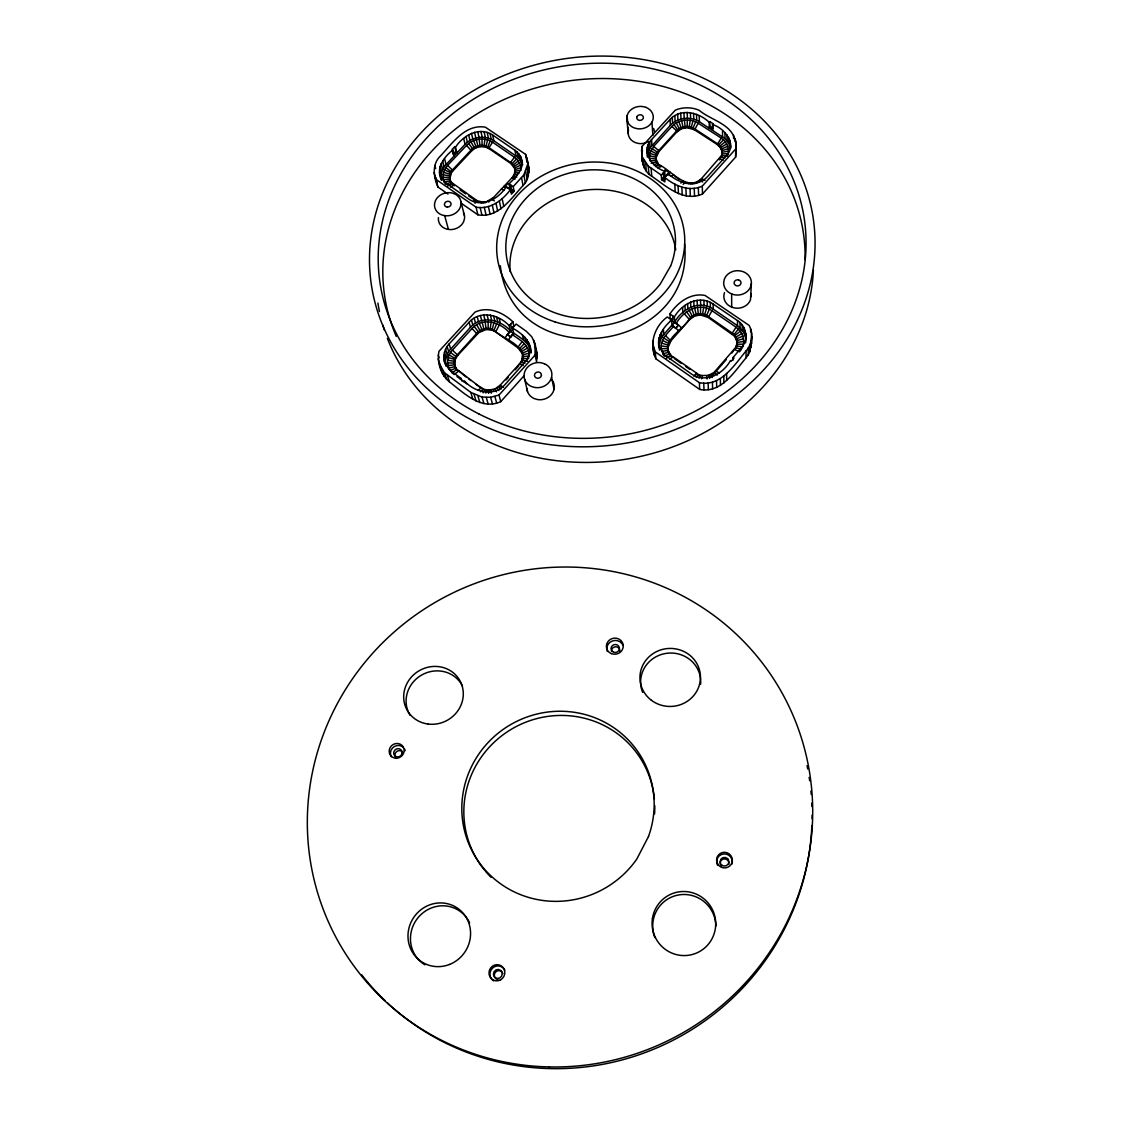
<?xml version="1.0" encoding="UTF-8"?>
<svg xmlns="http://www.w3.org/2000/svg" width="1124" height="1124" viewBox="0 0 1124 1124"><rect width="100%" height="100%" fill="white"/><g stroke="black" fill="none" stroke-linecap="round" stroke-linejoin="round"><path stroke-width="1.5" d="M745.577 342.904C746.968 334.685 745.156 325.3 737.527 320.607L713.122 304.014C699.409 294.446 681.706 303.817 674.372 316.996L674.681 322.054L676.381 323.248C683.055 311.137 699.212 301.752 711.97 310.716L736.108 327.182L740.365 331.173L734.927 335.472L737.077 341.527L733.663 334.067L708.176 316.448C702.528 312.43 694.028 313.371 689.49 318.682C683.35 329.824 663.272 338.226 669.005 353.217L667.853 348.749L661.291 348.538C659.957 339.167 668.302 332.606 673.683 326.297L678.812 330.807M735.068 141.75C733.368 124.328 710.41 120.029 699.184 110.307C691.71 107.019 682.956 107.019 675.398 110.068L642.015 146.457C641.2 156.953 641.607 170.075 651.723 176.243C666.054 185.98 683.561 202.545 702.514 193.974L735.644 157.079L735.911 141.961L735.082 138.505M735.56 348.595L737.175 342.356L743.737 341.499L742.964 336.076L740.365 331.173M735.644 157.079L735.911 141.961M735.939 338.043L735.939 337.045L741.882 333.533M736.67 339.743L736.67 338.745L742.964 336.076M743.4 344.225L742.599 346.88L736.403 345.925L736.403 346.923L736.951 344.169L743.4 344.225L743.737 341.499M736.951 345.152L737.175 342.356M745.83 333.477L745.774 338.493L743.863 332.69L737.499 325.693L737.527 320.607M740.028 327.716L740.056 322.644M742.163 330.063L742.205 325.005M454.546 364.064L455.529 358.697L457.847 355.268L478.88 332.563L486.158 329.515L492.017 330.063L495.684 331.917L518.234 348.075L522.632 354.144C518.22 341.851 502.217 338.464 493.548 329.782C488.069 327.07 481.002 328.601 476.941 333.14L456.161 356.069L454.265 361.282L454.841 365.834L454.251 363.094L447.521 362.897L448.069 357.46L450.429 352.332L472.01 328.489C482.168 316.968 499.871 321.97 508.989 332.268L510.366 330.723C500.419 319.609 481.325 315.015 470.45 327.267L448.617 351.419L445.427 360.116L445.877 366.129M743.863 332.69L743.905 327.632M745.071 335.528L745.128 330.484M515.059 169.036L510.858 163.5L489.263 148.818C483.854 145.094 475.972 146.232 471.56 150.995L451.637 172.239L449.797 178.702L449.853 174.262L451.356 171.115L471.293 149.871C475.719 145.094 483.601 143.956 489.024 147.68L512.221 163.654L514.244 166.366L515.368 170.665L514.848 167.926L520.637 165.214L516.689 158.807L492.579 142.2C484.599 136.889 473.106 138.547 466.558 145.403L447.619 165.34C442.73 170.202 441.367 178.505 445.624 184.195L451.216 182.228L477.335 200.817L482.828 202.081L486.692 201.603L493.45 197.571L512.066 177.69L514.258 174.501L515.143 169.541L521.1 167.673L520.637 165.214M675.721 328.363L678.404 325.019L675.721 328.363L672.04 325.791L671.66 320.073L667.206 316.996C654.252 326.663 648.871 344.014 655.854 358.795L699.676 389.424C721.229 393.737 734.436 371.608 746.027 357.825L746.111 350.899C752.153 344.014 753.558 333.519 749.132 325.426L705.015 295.429C690.487 292.619 677.617 302.497 669.904 313.933L670.185 318.12L672.939 320.017L672.672 315.83M523.854 375.978L500.742 401.647C481.114 410.766 463.467 392.599 449.403 381.851C440.819 374.756 436.702 362.139 438.978 351.292L475.059 312.079C488.294 305.995 502.948 312.402 512.853 321.731L513.808 325.862L511.546 328.334L510.591 324.218M441.001 177.494L441.591 171.93L444.106 166.675L465.069 144.308C472.333 136.735 485.02 134.908 493.858 140.753L518.262 157.571L522.646 164.694L520.553 156.433L517.166 151.88L492.649 135.006C479.555 126.225 463.074 135.344 455.515 147.202L456.906 152.892M445.357 364.513C442.378 357.643 443.994 349.367 449.122 343.958L469.073 322.265C480.004 309.943 499.197 314.551 509.2 325.735L510.535 331.397L513.78 333.716L510.76 337.06L507.444 334.46L510.76 337.06M447.97 194.03L437.995 187.09C433.499 177.227 431.742 164.287 440.369 156.039C452.227 143.577 465.196 123.654 485.399 127.209L525.582 154.367C528.561 164.455 531.68 177.171 523.039 185.544C511.294 198.217 498.297 218.548 477.897 214.825L460.798 202.938M436.252 178.028L436.786 183.816M441.465 180.219C435.55 168.586 443.755 156.995 452.817 150.026L452.045 149.506L454.742 146.668L455.515 147.202M746.027 357.825L748.275 354.748L748.373 347.808M748.275 354.748L750.059 351.222L750.172 344.253M750.635 331.833L750.677 329.009M724.474 292.577L723.828 295.57A13.685 12.055 -2.3 0 0 729.968 306.304L733.199 307.639A13.685 12.055 -2.3 0 0 750.495 299.771L751.38 283.388A13.867 12.181 -2.4 0 0 741.84 271.249L738.299 270.701A13.867 12.181 -2.4 0 0 724.362 279.159L723.687 282.293A13.867 12.181 -2.4 0 0 729.912 293.125L733.171 294.488A13.867 12.181 -2.4 0 0 750.72 286.522L751.38 283.388M750.059 351.222L751.31 340.502M751.563 332.788L751.183 347.485M751.661 343.663L751.787 336.652M700.617 307.161L700.435 314.959L708.204 317.46L734.927 336.483M687.326 120.029L687.157 127.644L694.604 129.878L717.224 144.546L720.119 147.118L722.156 151.726L721.074 147.399L718.882 144.687L694.562 128.726C689.068 125.087 681.088 126 676.676 130.918L658.72 150.574C654.716 154.62 654.856 161.926 659.114 165.748L655.882 158.695L649.588 158.315L649.869 153.314L653.648 146.401L671.913 126.436C678.46 119.355 690.094 118.02 698.187 123.204L721.229 138.112C727.2 141.708 730.291 149.618 727.383 156.124L721.482 155.534L701.46 178.646C687.101 192.092 671.435 170.567 659.043 164.61L655.503 166.577M482.056 139.025L482.041 146.584M488.153 321.689L488.153 329.416M500.321 265.77C512.867 376.933 695.77 353.891 684.6 243.936M709.202 122.319L709.848 121.617L713.122 123.724L712.49 124.441C724.966 128.361 737.344 144.279 726.146 155.927L707.684 176.44C696.922 188.425 678.25 183.676 668.021 173.419L664.565 177.227L664.86 181.863L661.586 179.7L661.291 175.049L664.734 171.255C652.215 167.237 640.23 151.108 651.555 139.629L670.016 119.481C680.694 107.806 698.988 112.372 709.202 122.319L709.328 128.178M728.493 151.178L722.226 152.246L721.496 156.686L722.001 153.918L728.169 153.679M722.015 155.056L722.226 152.246M700.435 314.959L694.52 316.083L689.546 319.694L670.873 340.909L667.867 347.92L667.797 346.937L661.193 345.799M659.633 350.126C655.798 338.366 662.809 327.463 671.66 320.073M659.015 345.756L660.392 339.799L663.75 334.474L671.983 325.117L673.683 326.297M687.157 127.644L681.495 128.726L676.732 132.07L658.804 151.712L655.896 158.161L655.826 157.023L649.503 155.815M647.424 155.786L650.15 147.75L670.354 125.326C677.617 117.542 690.445 116.053 699.395 121.757L724.994 138.561L728.633 143.099L730.445 148.41L730.417 142.636M488.533 393.358L489.052 390.056L495.01 388.918L500.138 385.237L519.527 363.769L521.817 360.326L522.744 354.945L528.954 353.203C528.28 343.888 518.81 339.42 512.249 334.587L508.315 340.151M535.586 348.117L537.174 354.229L536.569 361.872L535.094 355.043L535.01 343.593L531.708 336.694L526.299 331.299L516.127 324.049L512.474 328.067L513.78 333.716M528.954 353.203L528.519 358.654L522.435 358.57L522.66 359.54L522.421 353.175L528.477 350.533M439.99 174.627L444.261 181.835L468.736 199.088C481.971 208.193 498.803 198.836 506.334 186.696L510.493 189.549L511.434 194.115L514.118 191.235L513.19 186.654L523.826 174.866L527.549 164.624M703.638 307.442L702.444 315.142M690.22 120.254L689.096 127.799M484.894 139.25L483.938 146.738M491.118 321.956L490.12 329.599M701.601 378.83L702.486 375.585L708.598 375.29L713.937 372.55L735.56 347.597L741.32 349.395L742.599 346.88M745.619 339.574L743.287 345.349L733.157 357.446L733.157 360.073M693.03 120.872L690.951 128.206M706.574 308.131L704.397 315.591M487.633 139.868L485.751 147.146M493.984 322.644L492.017 330.063M485.849 393.105L487.057 389.859L489.052 390.056L489.319 390.997M698.959 378.184L700.505 375.107L702.486 375.585M490.19 140.837L487.465 147.792M496.653 323.74L493.801 330.779M695.686 121.842L692.721 128.853M709.356 309.212L706.237 316.322M483.053 392.852L485.132 389.382L487.31 390.801M492.579 142.2L489.024 147.68L489.263 148.818M499.154 325.243L495.684 331.917M698.187 123.204L694.604 129.878M711.97 310.716L708.204 317.46M505.069 337.818L508.989 332.268M741.32 349.395L739.578 351.77L734.239 349.395L731.963 353.006M514.581 157.107L510.633 162.362L510.858 163.5M522.126 341.654L518.009 347.091L518.234 348.075M721.229 138.112L717.224 144.546M696.192 377.538L698.636 374.348L700.533 376.076M736.108 327.182L731.893 333.659M683.153 184.364L685.261 181.919L685.317 183.043M653.002 344.506L655.278 351.91L699.409 382.708C721.116 387.035 734.422 364.78 746.111 350.899M726.273 359.582L715.581 371.918L715.567 370.948L719.318 373.042M480.566 391.812L483.334 388.637L485.399 390.323M672.04 325.791L674.681 322.054C681.987 308.945 699.606 299.616 713.234 309.156L737.499 325.693M670.129 321.352L671.927 319.314L672.04 320.874L678.418 325.3M512.249 334.587L513.626 333.041C520.707 338.057 530.43 343.101 531.104 352.95C531.188 341.12 521.915 333.336 512.474 328.067M664.565 177.227C674.737 185.98 689.195 192.035 702.275 186.148L735.644 149.042M506.081 379.884L508.357 377.355M515.199 369.782L518.614 366.002M438.81 362.743L444.444 372.704L470.83 392.417L482.041 397.067L490.626 397.278L499 395.058L535.094 355.043M507.514 334.727L512.741 328.967L512.375 327.435M709.947 126.295L709.3 127.012L712.574 129.12L713.22 128.417L709.947 126.295L709.848 121.617M661.586 179.7L663.722 177.353L663.427 172.703M460.418 379.266L461.121 378.479L448.813 369.164L444.345 361.282M509.2 325.735L512.853 321.731M463.678 381.654L464.395 380.867C474.384 392.417 493.998 397.208 505.027 384.548L526.973 359.863L529.544 354.116L529.488 345.054M516.689 158.807L512.221 163.654L512.446 164.778M510.703 192.035L512.488 190.125L512.839 191.825L510.324 190.111L509.032 183.816C515.438 177.409 524.683 169.303 521.578 159.032M504.353 187.287L507.753 183.648M434.679 176.018L435.887 179.32L476.056 207.181C490.148 209.752 502.625 200.325 510.493 189.549M524.346 343.522L519.681 348.51L519.906 349.48M723.463 139.812L718.882 144.687L718.91 145.825M455.866 151.22L456.625 151.754L453.941 154.578L453.169 154.044L455.866 151.22L454.742 146.668M738.44 329.051L733.663 335.064M474.974 203.275L477.335 200.817L477.602 201.913L468.582 195.871M693.705 376.076L696.641 373.182L698.678 375.318M478.192 390.351L481.423 387.457L483.587 389.578M680.849 183.086L683.35 180.852L683.406 181.976M518.403 160.732L513.359 164.933L513.584 166.057M725.289 141.736L720.105 145.965L720.119 147.118M526.13 345.63L520.862 349.915L521.086 350.885M669.665 359.315L672.925 356.673L696.641 373.182L696.683 374.151M473.443 201.435L475.508 199.763L475.775 200.859M671.239 176.37L673.641 174.445M670.382 172.295L665.085 176.889L664.734 171.255M657.919 167.94L660.701 165.916L660.786 167.04M450.527 187.09L453.913 184.814L454.194 185.91M519.738 162.896L514.244 166.366L514.469 167.49M666.265 358.303L671.183 355.24L672.981 357.643M726.736 143.886L721.074 147.399L721.088 148.551M527.521 347.99L521.789 351.475L522.014 352.458M447.521 362.897L448.869 368.124L451.974 372.62L457.215 369.557L481.69 388.398L476.154 384.366M447.31 186.148L452.34 183.507L452.621 184.617M727.776 146.218L721.749 148.944L721.763 150.096M450.218 370.498L456.035 368.152L457.496 370.527M653.859 164.792L657.849 163.331L657.919 164.455M728.366 148.663L722.142 150.574L722.24 153.398M743.596 338.76L737.077 340.53L737.175 343.34M661.291 348.538L662.907 353.779L668.935 352.233L671.239 356.224M448.869 368.124L455.15 366.564L456.33 369.108L454.546 364.878L447.97 365.567M651.119 163.12L656.908 161.884M444.345 182.032L450.359 180.781L451.511 183.324L449.783 179.222L443.474 179.685M521.115 170.174L515.157 171.213L515.073 173.995L514.862 172.885L519.218 172.731M528.982 355.929L522.744 356.758L522.969 357.727M661.867 351.222L668.246 350.533L668.316 351.517M443.053 177.241L449.502 177.592L450.078 180.332L449.783 179.222M514.258 174.501L517.026 174.81M447.563 360.172L454.265 361.282L454.56 362.251M527.592 361.296L521.817 360.326L522.042 361.296M443.095 174.726L449.53 175.934L449.811 177.044M724.783 158.105L720.667 157.079L719.416 159.875L719.402 158.737L723.21 160.156M516.773 176.96L513.387 176.032L513.612 177.156M448.069 357.46L454.602 359.483L454.897 360.439M661.572 343.073L668.049 345.124L668.12 346.108M443.587 172.239L449.853 174.262L450.134 175.372M649.869 153.314L656.065 155.365L656.149 156.503M524.894 363.347L520.918 361.984L521.143 362.954M512.066 177.69L515.157 178.983M449.024 354.819L455.529 358.697M504.114 186.177L510.17 189.352M501.43 189.043L504.142 190.335M662.429 340.432L668.611 343.368L668.682 344.351M444.5 169.808L450.457 172.646L450.752 173.77M705.029 180.374L701.46 178.646L701.502 179.77M650.698 150.883L656.613 153.749L656.697 154.887M523.18 365.567L519.527 363.769L519.752 364.738M503.524 387.358L500.138 385.237L500.391 386.192M450.429 352.332L456.456 357.039M699.901 180.135L702.739 181.99M663.736 337.945L669.468 341.696L669.539 342.694M445.849 167.504L451.637 172.239M664.916 169.78L669.061 172.506M675.088 176.482L679.247 179.236M670.143 175.653L667.993 174.529M651.948 148.579L657.442 152.218L657.526 153.356M642.352 156.981L648.267 166.099L661.291 175.049M665.127 179.657L662.935 178.21L663.048 179.938M509.032 183.816L513.19 186.654M514.118 191.235L511.546 189.478L510.605 184.898M669.904 313.933L674.372 316.996M733.157 357.446L734.028 358.05L731.317 361.183L730.445 360.579C723.182 374.109 705.057 383.734 691.204 373.8L664.284 354.734L659.366 346.824M459.955 189.9L465.701 193.876M674.372 358.612L681.341 363.474M685.528 366.382L689.714 369.29M466.024 376.962L458.859 370.99L454.152 374.517L451.974 372.62M468.764 378.971L470.928 380.544M456.962 376.568L467.233 384.085M491.848 199.046L494.377 200.915M717.295 375.037L713.937 372.55L713.951 373.519M452.269 349.986L457.847 355.268M665.492 335.584L670.873 340.909M447.619 165.34L452.972 170.595M653.648 146.401L658.72 150.574L658.804 151.712M498.466 386.839L501.107 389.059M676.381 323.248L681.509 327.744M684.53 314.003L689.546 319.694M466.558 145.403L471.56 150.995M472.01 328.489L477.222 334.123M671.913 126.436L676.676 130.918L676.732 132.07M714.147 375.669L712.321 373.702L712.349 374.671M673.964 124.525L678.278 130.623M686.666 311.924L691.148 318.12M468.666 143.493L473.148 149.548M474.202 326.424L478.88 332.563M496.822 387.991L498.916 390.604M676.255 122.938L679.809 129.569M689.054 310.224L692.749 316.982M471.012 141.919L474.707 148.494M712.363 377.552L710.523 374.629L710.551 375.599M476.646 324.724L480.496 331.44M662.907 353.779L664.382 356.168L669.918 353.821L669.988 354.805M496.499 391.84L495.01 388.918L495.262 389.859M678.812 121.659L681.495 128.726M691.724 308.861L694.52 316.083M473.583 140.655L476.421 147.651M479.33 323.375L482.28 330.54M709.778 378.437L708.598 375.29L708.626 376.259M438.205 358.963L439.934 364.387M440.074 366.34L442.238 373.084M438.262 355.128L439.119 357.839M441.971 369.698L444.121 376.414M444.444 372.704L446.579 379.406M447.282 375.163L449.403 381.851M443.896 355.254L445.427 360.116M443.854 358.289L445.385 363.15M444.458 352.219L445.989 357.109M445.54 349.283L447.057 354.186M447.113 346.515L448.617 351.419M455.15 366.564L455.445 367.534M461.121 378.479L461.894 381.036M449.122 343.958L450.612 348.876M470.83 392.417L472.783 399.02M474.117 394.454L476.042 401.029M477.953 396.041L479.85 402.617M482.041 397.067L483.924 403.628M486.313 397.474L488.153 404.05M681.551 120.746L683.322 128.122M694.576 307.892L696.416 315.437M490.626 397.278L492.438 403.839M469.073 322.265L470.45 327.267M491.343 390.899L491.09 389.958L491.244 393.231M471.462 320.017L472.825 325.047M474.188 318.12L475.536 323.15M493.085 389.578L493.338 390.52M494.897 396.463L496.668 403.038M434.103 172.562L437.995 187.09M444.668 215.569L448.42 229.352M476.323 139.727L478.234 147.047M434.848 165.509L435.691 168.642M482.182 322.405L484.177 329.894M477.18 316.617L478.515 321.647M439.568 169.106L441.044 174.698M499 395.058L500.742 401.647M439.526 171.902L441.69 180.037M480.369 315.535L481.704 320.579M440.102 166.31L441.591 171.93M441.142 163.612L442.617 169.232M483.685 314.903L484.992 319.947M442.645 161.041L444.106 166.675M486.158 329.515L485.161 321.843M450.359 180.781L450.654 181.891M444.57 158.695L446.031 164.329M487.043 314.734L488.336 319.778M490.359 315.043L491.624 320.087M460.91 201.646L464.437 215.569M452.817 150.026L454.222 155.702M452.424 151.023L453.169 154.044M493.548 315.802L494.799 320.846M496.527 317.01L497.777 322.054M499.253 318.64L500.475 323.67M476.056 207.181L477.897 214.825M463.72 138.575L465.069 144.308M480.145 207.533L481.943 215.162M480.903 201.913L481.17 203.008M484.275 207.308L486.046 214.951M482.828 202.081L483.081 203.163M466.01 136.496L467.345 142.228M484.767 201.969L485.02 203.065M468.624 134.74L469.958 140.472M524.683 379.42L527.507 391.559M488.533 200.985L488.785 202.081M522.744 354.945L522.955 355.915M488.364 206.521L490.106 214.178M471.49 133.335L472.811 139.067M474.553 132.309L475.859 138.055M480.131 146.682L479.175 139.193M492.298 205.2L494.012 212.858M493.45 197.571L493.689 198.667M477.742 131.705L479.021 137.451M522.463 335.205L523.587 340.179M649.588 158.315L650.122 160.774L656.247 160.325L656.318 161.463M495.993 203.374L497.679 211.045M524.866 337.228L525.976 342.188M641.481 149.984L643.012 164.947M528.421 342.216L529.502 347.147M526.875 339.589L527.957 344.534M480.946 131.522L482.224 137.269M499.337 201.084L501.009 208.755M484.121 131.775L485.371 137.521M535.741 351.194L537.202 358.05M502.105 198.527L503.763 206.226M487.184 132.449L488.42 138.196M535.01 343.593L537.174 354.229M490.05 133.545L491.272 139.292M533.661 340.01L535.136 346.923M492.649 135.006L493.858 140.753M551.561 377.257L554.034 389.438M521.536 177.718L523.039 185.544M514.862 150.04L515.972 155.744M528.336 165.565L529.011 172.52M519.077 154.03L520.159 159.706M517.166 151.88L518.262 157.571M520.553 156.433L521.634 162.109M523.826 174.866L525.315 182.706M525.681 171.607L527.156 179.447M526.931 168.164L528.392 176.032M526.875 157.641L528.997 168.993M525.582 154.367L527.058 162.306M440.369 365.75L440.987 369.501M706.574 375.683L707.08 378.957M684.418 120.198L685.218 127.757M697.568 307.316L698.411 315.057M626.841 118.765L628.204 133.587M627.08 115.828L627.684 122.432M628.133 127.377L628.442 130.679A13.095 11.114 -6.7 0 0 635.439 142.65L638.671 143.493A13.095 11.114 -6.7 0 0 648.52 141.512M653.817 348.3L654.407 355.198M652.875 340.656L653.606 351.447M655.278 351.91L655.854 358.795M658.622 340.783L658.987 347.133M643.743 160.296L644.389 168.235M642.015 146.457L642.408 151.276M645.738 163.359L646.356 171.284M659.043 337.734L659.451 342.722M646.974 150.054L647.396 157.135M648.267 166.099L648.885 174.023M659.999 334.797L660.392 339.799M648.309 144.546L648.745 150.307M647.396 147.258L647.831 153.005M661.46 332.002L661.839 337.017M649.714 141.989L650.15 147.75M663.385 329.444L663.75 334.474M651.133 168.333L651.723 176.243M651.555 139.629L651.976 145.403M651.934 122.207L652.875 135.372M667.853 348.749L667.923 349.733M655.882 158.695L655.966 159.833M670.016 119.481L670.354 125.326M735.911 150.04L736.094 153.566M674.779 183.985L675.201 191.811M682.619 307.653L682.886 312.781M672.25 117.402L672.559 123.261M684.938 305.405L685.19 310.547M674.822 115.632L675.117 121.49M678.067 185.811L678.46 193.637M677.66 114.212L677.955 120.085M687.621 303.508L687.86 308.65M681.861 187.244L682.226 195.07M680.722 113.187L681.004 119.074M685.879 188.144L686.23 195.955M690.586 301.991L690.824 307.133M683.926 112.583L684.179 118.456M687.045 182.594L687.087 183.704M687.186 112.4L687.41 118.273M690.038 188.481L690.361 196.307M688.942 183.015L688.984 184.125M693.789 300.909L694 306.051M699.409 382.708L699.676 389.424M690.895 183.17L690.937 184.294M690.417 112.653L690.642 118.526M692.862 183.072L692.904 184.181M697.119 300.263L697.316 305.419M694.787 182.692L694.829 183.816M694.225 188.256L694.52 196.082M703.764 383.115L703.989 389.831M696.641 182.074L696.669 183.198M700.519 300.094L700.702 305.25M693.55 113.327L693.761 119.2M696.515 114.409L696.697 120.282M698.355 181.217L698.397 182.327M698.341 187.469L698.608 195.295M642.141 157.992L642.254 161.505M699.226 115.884L699.395 121.757M703.905 300.403L704.06 305.559M702.275 186.148L702.514 193.974M708.148 382.919L708.345 389.635M707.179 301.162L707.319 306.318M712.447 382.09L712.602 388.82M710.284 302.384L710.41 307.526M713.122 304.014L713.234 309.156M712.49 124.441L712.602 130.286M716.55 380.685L716.691 387.415M713.122 123.724L713.192 126.843M720.372 378.718L720.47 385.462M723.8 376.245L723.884 383.003M722.521 130.904L722.577 136.735M726.61 373.463L726.666 380.249M724.938 132.744L724.994 138.561M728.605 137.297L728.633 143.099M726.989 134.894L727.017 140.711M729.757 139.896L729.785 145.684M731.64 293.842L731.682 307.007M730.572 145.432L730.586 148.312M733.607 135.217L733.607 138.463M510.17 271.558A83.541 73.032 -8.7 0 1 584.143 190.237A83.541 73.032 -8.7 0 1 675.749 249.711M463.481 212.759A13.221 11.366 -14 0 1 464.507 218.562L463.692 221.526A13.221 11.366 -14 0 1 449.979 229.591L446.649 229.071A13.221 11.366 -14 0 1 438.43 217.606M396.28 336.441A211.733 185.024 -8.7 0 1 557.94 82.684A211.733 185.024 -8.7 0 1 805.093 259.672M750.874 293.533A13.685 12.055 -2.3 0 1 751.155 296.68M653.634 128.487A13.095 11.114 -6.7 0 1 654.308 131.311M813.411 270.055A219.405 191.965 -8.7 0 1 625.576 459.28A219.405 191.965 -8.7 0 1 387.344 338.352M384.38 330.077A219.405 191.965 -8.7 0 1 382.82 325.047M379.434 311.531A219.405 191.965 -8.7 0 1 377.917 303.058M552.165 380.151A13.797 12.378 -12.1 0 1 551.87 393.99A13.797 12.378 -12.1 0 1 537.637 399.582L534.251 398.599A13.797 12.378 -12.1 0 1 526.889 388.398M717.604 865.368A7.882 7.77 30.8 0 1 723.645 853.959A7.882 7.77 30.8 0 1 732.047 863.991M404.471 748.893A7.643 7.208 -36.6 0 1 405.188 750.649M391.335 756.691A7.643 7.208 -36.6 0 1 403.319 747.418M607.353 651.47A8.444 8.037 -10.3 0 1 612.257 641.017A8.444 8.037 -10.3 0 1 623.118 645.499M424.858 964.799A32.034 30.657 -57.4 0 1 421.008 914.529A32.034 30.657 -57.4 0 1 469.649 922.874M410.162 715.426A30.011 28.311 -30.2 0 1 421.907 674.892A30.011 28.311 -30.2 0 1 462.498 686.146M654.842 937.571A31.865 31.528 66 0 1 678.222 895.027A31.865 31.528 66 0 1 715.862 926.05M642.633 692.356A30.039 28.817 -3.4 0 1 666.532 653.325A30.039 28.817 -3.4 0 1 700.575 684.375M484.36 869.934A96.088 93.784 -31.4 0 1 523.812 722.985A96.088 93.784 -31.4 0 1 654.365 798.981M654.758 805.599A96.088 93.784 -31.4 0 1 654.575 813.874M491.019 877.282A96.088 93.784 -31.4 0 1 485.413 871.198M493.548 980.873A8.121 7.84 -65.5 0 1 492.509 968.143A8.121 7.84 -65.5 0 1 504.831 970.068M807.046 765.655A252.45 246.606 -32.2 0 1 807.706 768.985M809.168 777.401A252.45 246.606 -32.2 0 1 809.673 780.787M810.91 791.043A252.45 246.606 -32.2 0 1 811.233 794.485M811.809 803.112A252.45 246.606 -32.2 0 1 811.949 806.568M812.104 815.195A252.45 246.606 -32.2 0 1 812.076 818.651M811.879 825.508A252.45 246.606 -32.2 0 1 654.758 1048.776A252.45 246.606 -32.2 0 1 387.555 1003.044M384.984 1000.627A252.45 246.606 -32.2 0 1 361.591 974.719M721.467 866.407A4.426 4.356 31.3 0 1 720.751 865.508M720.301 864.454A4.426 4.356 31.3 0 1 724.474 858.933A4.426 4.356 31.3 0 1 728.816 864.44M611.512 651.26A4.187 3.99 -10.3 0 1 615.797 646.792A4.187 3.99 -10.3 0 1 619.802 651.358M395.817 757.436A4.285 4.032 -36.7 0 1 397.039 751.282A4.285 4.032 -36.7 0 1 403.01 752.939M497.918 979.622A4.552 4.398 -65.8 0 1 495.375 972.302A4.552 4.398 -65.8 0 1 502.892 973.524M636.929 116.784L636.746 117.5A3.316 2.81 -6.7 0 0 642.788 119.102L643.167 118.427A3.316 2.81 -6.7 0 0 641.144 114.915A3.316 2.81 -6.7 0 0 636.929 116.784M541.431 375.247L541.22 376.062A3.498 3.133 -12.1 0 1 536.752 378.086A3.498 3.133 -12.1 0 1 534.701 374.137L535.136 373.393A3.498 3.133 -12.1 0 1 541.431 375.247M460.981 204.666L460.152 207.659A13.404 11.479 -14 0 1 446.256 215.822L442.884 215.288A13.404 11.479 -14 0 1 434.567 203.725L435.409 200.732A13.404 11.479 -14 0 1 452.621 193.145L455.656 194.41A13.404 11.479 -14 0 1 460.981 204.666M648.492 836.523L636.802 859.073A96.805 94.43 -30.9 0 1 474.764 855.743A96.805 94.43 -30.9 0 1 549.369 711.843A96.805 94.43 -30.9 0 1 648.492 836.523M401.802 754.148L401.254 755.117A4.299 4.046 -36.6 0 1 394.173 754.921A4.299 4.046 -36.6 0 1 397.713 748.668A4.299 4.046 -36.6 0 1 401.802 754.148M670.592 266.037L660.392 283.852A85.073 74.044 -8.8 0 1 517.447 284.358A85.073 74.044 -8.8 0 1 582.654 170.511A85.073 74.044 -8.8 0 1 670.592 266.037M738.58 279.932L737.681 279.792A3.47 3.049 -2.4 0 0 735.644 285.412L736.459 285.749A3.47 3.049 -2.4 0 0 740.828 283.74A3.47 3.049 -2.4 0 0 738.58 279.932M447.394 207.097L446.537 206.971A3.358 2.88 -14 0 1 444.668 203.332A3.358 2.88 -14 0 1 448.982 201.421L449.741 201.73A3.358 2.88 -14 0 1 447.394 207.097M645.907 107.356L642.647 106.527A13.263 11.226 -6.7 0 0 627.515 114.423A13.263 11.226 -6.7 0 0 634.161 127.897L637.434 128.74A13.263 11.226 -6.7 0 0 652.58 120.844A13.263 11.226 -6.7 0 0 645.907 107.356M544.381 363.712L540.967 362.729A13.98 12.505 -12.1 0 0 524.894 371.37A13.98 12.505 -12.1 0 0 531.526 386.53L534.94 387.513A13.98 12.505 -12.1 0 0 551.055 378.886A13.98 12.505 -12.1 0 0 544.381 363.712M501.473 971.291L500.7 970.434A4.566 4.412 -65.5 0 0 494.167 976.63L494.939 977.487A4.566 4.412 -65.5 0 0 501.473 971.291M728.296 859.509L727.579 858.61A4.44 4.384 30.8 0 0 720.695 863.906L721.411 864.82A4.44 4.384 30.8 0 0 728.296 859.509M478.796 413.885A214.543 186.893 -8.8 0 0 805.936 249.486A214.543 186.893 -8.8 0 0 491.638 88.993A214.543 186.893 -8.8 0 0 478.796 413.885M554.834 321.843A94.318 82.094 -8.8 0 0 683.94 230.139A94.318 82.094 -8.8 0 0 533.366 181.287A94.318 82.094 -8.8 0 0 554.834 321.843M473.035 420.685A223.409 194.635 -8.8 0 0 814.872 251.369A223.409 194.635 -8.8 0 0 488.912 82.319A223.409 194.635 -8.8 0 0 473.035 420.685M717.562 863.794A7.91 7.798 30.2 0 0 731.204 864.258A7.91 7.798 30.2 0 0 724.629 852.287A7.91 7.798 30.2 0 0 717.562 863.794M396.505 758.222A7.671 7.236 -36.5 0 0 403.249 746.926A7.671 7.236 -36.5 0 0 390.239 747.376A7.671 7.236 -36.5 0 0 396.505 758.222M611.344 653.606A8.472 8.065 -10.3 0 0 623.23 645.218A8.472 8.065 -10.3 0 0 609.854 639.725A8.472 8.065 -10.3 0 0 611.344 653.606M651.442 700.308A30.264 29.013 -3.5 0 0 700.14 681.467A30.264 29.013 -3.5 0 0 658.987 650.543A30.264 29.013 -3.5 0 0 651.442 700.308M427.822 724.011A30.236 28.493 -30 0 0 461.669 684.516A30.236 28.493 -30 0 0 410.977 677.533A30.236 28.493 -30 0 0 427.822 724.011M449.488 964.462A32.273 30.882 -57 0 0 459.786 909.892A32.273 30.882 -57 0 0 408.546 929.998A32.273 30.882 -57 0 0 449.488 964.462M652.412 918.617A32.104 31.767 65.2 0 0 695.615 953.419A32.104 31.767 65.2 0 0 703.652 898.582A32.104 31.767 65.2 0 0 652.412 918.617M500.531 979.861A8.149 7.868 -65.3 0 0 501.178 965.825A8.149 7.868 -65.3 0 0 488.996 972.611A8.149 7.868 -65.3 0 0 500.531 979.861M549.411 1066.929A254.347 248.292 -31.7 0 0 783.948 696.444A254.347 248.292 -31.7 0 0 346.67 687.621A254.347 248.292 -31.7 0 0 549.411 1066.929M613.521 652.173A4.201 4.004 -10.3 0 0 619.408 648.014A4.201 4.004 -10.3 0 0 612.791 645.288A4.201 4.004 -10.3 0 0 613.521 652.173"/></g></svg>
